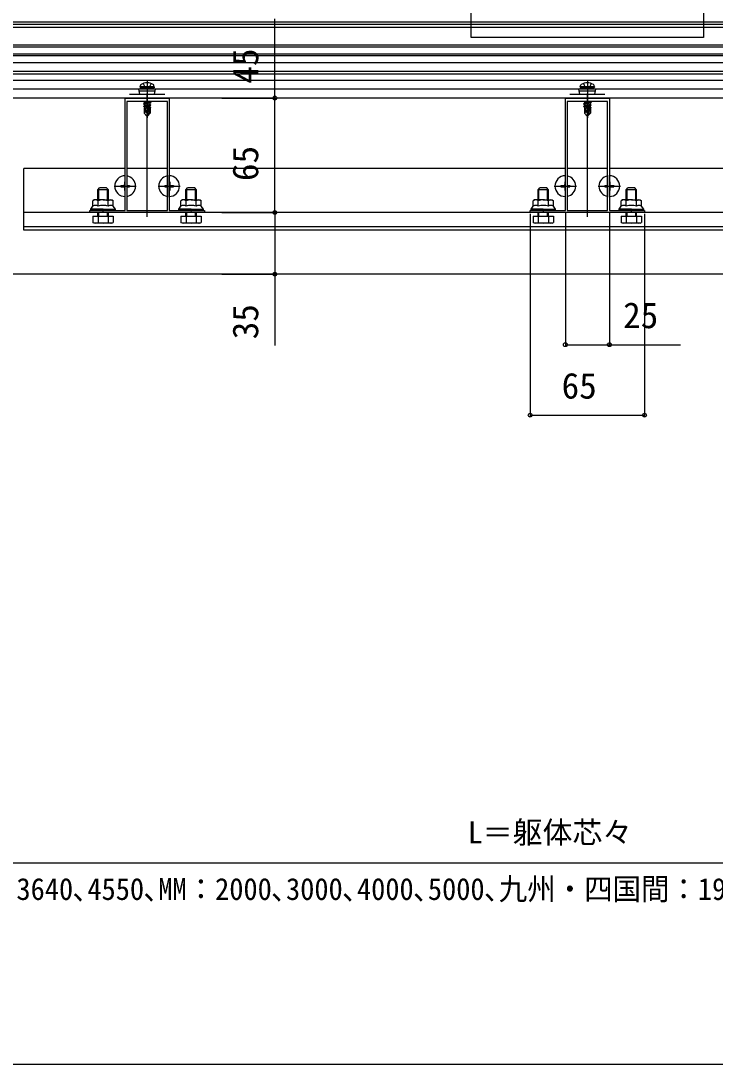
# Model space of a CAD drawing. Units: millimetres, scale not verified. Extents: x -875 to 875, y -1303 to 1296.
# Drawn here: x -436 to -42, y -1303 to -711 of the extents above; entities that cross this region are included whole.
import ezdxf
from ezdxf.enums import TextEntityAlignment as Align

# ---------------------------------------------------------------- set-up
doc = ezdxf.new("R2010")
doc.units = ezdxf.units.MM
doc.header["$LTSCALE"] = 8
for name, color, linetype in [('0-2_YKK_11', 7, 'Continuous'), ('0-4_YKK_12', 2, 'Continuous'), ('0-5_YKK_13', 4, 'Continuous'), ('0-6_YKK_D', 6, 'Continuous'), ('0-7_YKK_ZWAK', 7, 'Continuous')]:
    doc.layers.add(name, color=color, linetype=linetype)
doc.styles.add('ＭＳ ゴシック', font='')
doc.styles.get('ＭＳ ゴシック').set_extended_font_data('MS Gothic')

msp = doc.modelspace()

# ---------------------------------------------------------------- linework, layer by layer
at = {"layer": '0-2_YKK_11'}
for points in [[(-332.151, -819.864), (-397.151, -819.864), (-397.151, -818.664), (-390.109, -818.664), (-389.926, -818.784), (-389.376, -818.784), (-389.193, -818.664), (-377.151, -818.664), (-377.151, -754.864), (-365.109, -754.864), (-364.926, -754.984), (-364.376, -754.984), (-364.193, -754.864), (-352.151, -754.864), (-352.151, -818.664), (-340.109, -818.664), (-339.926, -818.784), (-339.376, -818.784), (-339.193, -818.664), (-332.151, -818.664)], [(-376.151, -756.864), (-376.151, -818.664), (-353.151, -818.664), (-353.151, -756.864)], [(-82.151, -819.864), (-147.151, -819.864), (-147.151, -818.664), (-140.109, -818.664), (-139.926, -818.784), (-139.376, -818.784), (-139.193, -818.664), (-127.151, -818.664), (-127.151, -754.864), (-115.109, -754.864), (-114.926, -754.984), (-114.376, -754.984), (-114.193, -754.864), (-102.151, -754.864), (-102.151, -818.664), (-90.109, -818.664), (-89.926, -818.784), (-89.376, -818.784), (-89.193, -818.664), (-82.151, -818.664)], [(-126.151, -756.864), (-126.151, -818.664), (-103.151, -818.664), (-103.151, -756.864)]]:
    msp.add_lwpolyline(points, close=True, dxfattribs=at)
at = {"layer": '0-4_YKK_12'}
for p, q in [((316.204, -711.864), (-545.506, -711.864)), ((315.993, -713.064), (-545.295, -713.064)), ((315.675, -714.864), (-544.977, -714.864)), ((330.349, -725.984), (-559.651, -725.984)), ((330.349, -730.864), (-559.651, -730.864)), ((330.349, -741.364), (-559.651, -741.364)), ((330.349, -754.864), (-559.651, -754.864)), ((-364.651, -822.364), (-364.651, -752.364)), ((-114.651, -822.364), (-114.651, -752.364)), ((-377.151, -794.864), (-434.651, -794.864)), ((-434.651, -829.864), (-434.651, -794.864)), ((-353.151, -794.864), (-376.151, -794.864)), ((-127.151, -794.864), (-352.151, -794.864)), ((-103.151, -794.864), (-126.151, -794.864)), ((122.849, -794.864), (-102.151, -794.864)), ((205.349, -819.864), (-434.651, -819.864)), ((205.349, -827.864), (-434.651, -827.864)), ((205.349, -829.864), (-434.651, -829.864))]:
    msp.add_line(p, q, dxfattribs=at)
msp.add_lwpolyline([(-180.635, -236.725), (-48.667, -236.725), (-48.667, -720.419), (-180.635, -720.419)], close=True, dxfattribs=at)
msp.add_lwpolyline([(347.849, -854.864), (268.825, -854.864), (-498.126, -854.864), (-577.151, -854.864)], dxfattribs=at)
at = {"layer": '0-5_YKK_13'}
for p, q in [((330.349, -724.864), (-559.651, -724.864)), ((330.349, -729.864), (-559.651, -729.864)), ((330.349, -734.864), (-559.651, -734.864)), ((330.349, -739.864), (-559.651, -739.864)), ((330.349, -744.864), (-559.651, -744.864)), ((-364.651, -745.164), (-364.651, -766.064)), ((-114.651, -745.164), (-114.651, -766.064)), ((330.349, -749.864), (-559.651, -749.864)), ((-367.151, -749.064), (-369.401, -749.883)), ((-359.901, -749.883), (-369.401, -749.883)), ((-368.873, -752.564), (-369.401, -749.883)), ((-360.096, -750.876), (-369.205, -750.876)), ((-368.651, -748.564), (-368.509, -747.762)), ((-360.651, -748.564), (-368.651, -748.564)), ((-368.651, -748.564), (-368.563, -749.064)), ((-360.739, -749.064), (-368.563, -749.064)), ((-362.151, -749.064), (-367.151, -749.064)), ((-362.151, -749.064), (-359.901, -749.883)), ((-360.651, -748.564), (-360.792, -747.762)), ((-360.651, -748.564), (-360.739, -749.064)), ((-360.429, -752.564), (-359.901, -749.883)), ((-117.151, -749.064), (-119.401, -749.883)), ((-109.901, -749.883), (-119.401, -749.883)), ((-118.873, -752.564), (-119.401, -749.883)), ((-110.096, -750.876), (-119.205, -750.876)), ((-118.651, -748.564), (-118.509, -747.762)), ((-110.651, -748.564), (-118.651, -748.564)), ((-118.651, -748.564), (-118.563, -749.064)), ((-110.739, -749.064), (-118.563, -749.064)), ((-112.151, -749.064), (-117.151, -749.064)), ((-112.151, -749.064), (-109.901, -749.883)), ((-110.651, -748.564), (-110.792, -747.762)), ((-110.651, -748.564), (-110.739, -749.064)), ((-110.429, -752.564), (-109.901, -749.883)), ((-374.651, -752.564), (-354.651, -752.564)), ((-368.873, -752.564), (-360.429, -752.564)), ((-366.751, -758.114), (-362.551, -757.414)), ((-362.551, -757.514), (-366.751, -758.214)), ((-366.751, -758.114), (-366.201, -757.796)), ((-366.664, -756.864), (-366.201, -757.132)), ((-365.017, -756.864), (-366.201, -757.132)), ((-363.101, -757.096), (-366.201, -757.796)), ((-366.201, -757.132), (-366.201, -757.796)), ((-363.101, -756.864), (-363.101, -757.096)), ((-362.551, -757.414), (-363.101, -757.096)), ((-363.101, -757.832), (-363.101, -758.496)), ((-362.551, -757.414), (-362.551, -757.514)), ((-124.651, -752.564), (-104.651, -752.564)), ((-118.873, -752.564), (-110.429, -752.564)), ((-116.751, -758.114), (-112.551, -757.414)), ((-112.551, -757.514), (-116.751, -758.214)), ((-116.751, -758.114), (-116.201, -757.796)), ((-116.664, -756.864), (-116.201, -757.132)), ((-115.017, -756.864), (-116.201, -757.132)), ((-113.101, -757.096), (-116.201, -757.796)), ((-116.201, -757.132), (-116.201, -757.796)), ((-113.101, -756.864), (-113.101, -757.096)), ((-112.551, -757.414), (-113.101, -757.096)), ((-113.101, -757.832), (-113.101, -758.496)), ((-112.551, -757.414), (-112.551, -757.514)), ((-366.751, -758.114), (-366.751, -758.214)), ((-366.751, -758.214), (-366.201, -758.532)), ((-366.751, -759.514), (-363.725, -759.01)), ((-363.753, -759.114), (-366.751, -759.614)), ((-366.751, -759.514), (-366.201, -759.196)), ((-366.751, -759.514), (-366.751, -759.614)), ((-366.751, -759.614), (-366.201, -759.932)), ((-366.351, -760.664), (-366.201, -760.596)), ((-366.351, -760.664), (-366.351, -763.514)), ((-364.075, -760.664), (-366.351, -760.664)), ((-365.393, -762.711), (-366.351, -763.514)), ((-364.801, -765.064), (-366.351, -763.514)), ((-363.101, -758.496), (-366.201, -759.196)), ((-366.201, -758.532), (-366.201, -759.196)), ((-363.811, -759.392), (-366.201, -759.932)), ((-366.201, -759.932), (-366.201, -760.596)), ((-363.955, -760.089), (-366.201, -760.596)), ((-364.016, -760.381), (-365.734, -760.664)), ((-364.651, -763.442), (-364.801, -765.064)), ((-363.741, -759.057), (-364.651, -763.442)), ((-364.651, -763.442), (-364.651, -765.064)), ((-363.319, -758.941), (-364.501, -764.64)), ((-363.251, -763.39), (-364.501, -764.64)), ((-364.501, -765.064), (-362.951, -763.514)), ((-364.071, -760.648), (-364.155, -760.664)), ((-363.319, -758.942), (-362.551, -758.814)), ((-362.551, -758.914), (-363.264, -759.033)), ((-363.101, -759.896), (-363.254, -759.931)), ((-363.251, -759.112), (-363.251, -763.39)), ((-362.651, -760.156), (-363.251, -760.255)), ((-362.651, -760.372), (-363.251, -760.488)), ((-362.951, -760.664), (-363.251, -760.664)), ((-363.251, -763.39), (-362.951, -763.514)), ((-362.551, -758.814), (-363.101, -758.496)), ((-363.101, -759.232), (-363.101, -759.896)), ((-362.651, -760.156), (-363.101, -759.896)), ((-362.651, -760.372), (-362.951, -760.545)), ((-362.951, -760.545), (-362.951, -763.514)), ((-362.651, -760.156), (-362.651, -760.372)), ((-362.551, -758.814), (-362.551, -758.914)), ((-116.751, -758.114), (-116.751, -758.214)), ((-116.751, -758.214), (-116.201, -758.532)), ((-116.751, -759.514), (-113.725, -759.01)), ((-113.753, -759.114), (-116.751, -759.614)), ((-116.751, -759.514), (-116.201, -759.196)), ((-116.751, -759.514), (-116.751, -759.614)), ((-116.751, -759.614), (-116.201, -759.932)), ((-116.351, -760.664), (-116.201, -760.596)), ((-116.351, -760.664), (-116.351, -763.514)), ((-114.075, -760.664), (-116.351, -760.664)), ((-115.393, -762.711), (-116.351, -763.514)), ((-114.801, -765.064), (-116.351, -763.514)), ((-113.101, -758.496), (-116.201, -759.196)), ((-116.201, -758.532), (-116.201, -759.196)), ((-113.811, -759.392), (-116.201, -759.932)), ((-116.201, -759.932), (-116.201, -760.596)), ((-113.955, -760.089), (-116.201, -760.596)), ((-114.016, -760.381), (-115.734, -760.664)), ((-114.651, -763.442), (-114.801, -765.064)), ((-113.741, -759.057), (-114.651, -763.442)), ((-114.651, -763.442), (-114.651, -765.064)), ((-113.319, -758.941), (-114.501, -764.64)), ((-113.251, -763.39), (-114.501, -764.64)), ((-114.501, -765.064), (-112.951, -763.514)), ((-114.071, -760.648), (-114.155, -760.664)), ((-113.319, -758.942), (-112.551, -758.814)), ((-112.551, -758.914), (-113.264, -759.033)), ((-113.101, -759.896), (-113.254, -759.931)), ((-113.251, -759.112), (-113.251, -763.39)), ((-112.651, -760.156), (-113.251, -760.255)), ((-112.651, -760.372), (-113.251, -760.488)), ((-112.951, -760.664), (-113.251, -760.664)), ((-113.251, -763.39), (-112.951, -763.514)), ((-112.551, -758.814), (-113.101, -758.496)), ((-113.101, -759.232), (-113.101, -759.896)), ((-112.651, -760.156), (-113.101, -759.896)), ((-112.651, -760.372), (-112.951, -760.545)), ((-112.951, -760.545), (-112.951, -763.514)), ((-112.651, -760.156), (-112.651, -760.372)), ((-112.551, -758.814), (-112.551, -758.914)), ((-364.801, -765.064), (-364.501, -765.064)), ((-364.501, -764.64), (-364.501, -765.064)), ((-114.801, -765.064), (-114.501, -765.064)), ((-114.501, -764.64), (-114.501, -765.064)), ((-377.151, -811.164), (-377.151, -798.564)), ((-352.151, -811.164), (-352.151, -798.564)), ((-127.151, -811.164), (-127.151, -798.564)), ((-102.151, -811.164), (-102.151, -798.564)), ((-383.451, -804.864), (-370.851, -804.864)), ((-379.651, -804.514), (-379.651, -805.214)), ((-379.651, -804.514), (-378.001, -804.514)), ((-379.651, -805.214), (-378.001, -805.214)), ((-377.501, -802.364), (-377.151, -802.364)), ((-377.501, -802.364), (-377.501, -804.014)), ((-376.151, -804.514), (-374.651, -804.514)), ((-376.151, -805.214), (-374.651, -805.214)), ((-374.651, -804.514), (-374.651, -805.214)), ((-358.451, -804.864), (-345.851, -804.864)), ((-354.651, -804.514), (-354.651, -805.214)), ((-354.651, -804.514), (-353.151, -804.514)), ((-354.651, -805.214), (-353.151, -805.214)), ((-352.151, -802.364), (-351.801, -802.364)), ((-351.801, -802.364), (-351.801, -804.014)), ((-351.301, -804.514), (-349.651, -804.514)), ((-351.301, -805.214), (-349.651, -805.214)), ((-349.651, -804.514), (-349.651, -805.214)), ((-133.451, -804.864), (-120.851, -804.864)), ((-129.651, -804.514), (-129.651, -805.214)), ((-129.651, -804.514), (-128.001, -804.514)), ((-129.651, -805.214), (-128.001, -805.214)), ((-127.501, -802.364), (-127.151, -802.364)), ((-127.501, -802.364), (-127.501, -804.014)), ((-126.151, -804.514), (-124.651, -804.514)), ((-126.151, -805.214), (-124.651, -805.214)), ((-124.651, -804.514), (-124.651, -805.214)), ((-108.451, -804.864), (-95.851, -804.864)), ((-104.651, -804.514), (-104.651, -805.214)), ((-104.651, -804.514), (-103.151, -804.514)), ((-104.651, -805.214), (-103.151, -805.214)), ((-102.151, -802.364), (-101.801, -802.364)), ((-101.801, -802.364), (-101.801, -804.014)), ((-101.301, -804.514), (-99.651, -804.514)), ((-101.301, -805.214), (-99.651, -805.214)), ((-99.651, -804.514), (-99.651, -805.214)), ((-386.651, -806.864), (-392.651, -806.864)), ((-392.111, -812.664), (-392.111, -806.324)), ((-387.191, -812.664), (-387.191, -806.324)), ((-377.501, -805.714), (-377.501, -807.364)), ((-377.501, -807.364), (-377.151, -807.364)), ((-352.151, -807.364), (-351.801, -807.364)), ((-351.801, -805.714), (-351.801, -807.364)), ((-336.651, -806.864), (-342.651, -806.864)), ((-342.111, -812.664), (-342.111, -806.324)), ((-337.191, -812.664), (-337.191, -806.324)), ((-136.651, -806.864), (-142.651, -806.864)), ((-142.111, -812.664), (-142.111, -806.324)), ((-137.191, -812.664), (-137.191, -806.324)), ((-127.501, -805.714), (-127.501, -807.364)), ((-127.501, -807.364), (-127.151, -807.364)), ((-102.151, -807.364), (-101.801, -807.364)), ((-101.801, -805.714), (-101.801, -807.364)), ((-86.651, -806.864), (-92.651, -806.864)), ((-92.111, -812.664), (-92.111, -806.324)), ((-87.191, -812.664), (-87.191, -806.324)), ((-394.651, -812.664), (-395.424, -813.111)), ((-395.424, -816.264), (-395.424, -813.111)), ((-389.651, -812.664), (-394.651, -812.664)), ((-392.538, -816.264), (-392.538, -813.111)), ((-389.651, -812.664), (-384.651, -812.664)), ((-386.764, -816.264), (-386.764, -813.111)), ((-384.651, -812.664), (-383.877, -813.111)), ((-383.877, -816.264), (-383.877, -813.111)), ((-344.651, -812.664), (-345.424, -813.111)), ((-345.424, -816.264), (-345.424, -813.111)), ((-339.651, -812.664), (-344.651, -812.664)), ((-342.538, -816.264), (-342.538, -813.111)), ((-339.651, -812.664), (-334.651, -812.664)), ((-336.764, -816.264), (-336.764, -813.111)), ((-334.651, -812.664), (-333.877, -813.111)), ((-333.877, -816.264), (-333.877, -813.111)), ((-144.651, -812.664), (-145.424, -813.111)), ((-145.424, -816.264), (-145.424, -813.111)), ((-139.651, -812.664), (-144.651, -812.664)), ((-142.538, -816.264), (-142.538, -813.111)), ((-139.651, -812.664), (-134.651, -812.664)), ((-136.764, -816.264), (-136.764, -813.111)), ((-134.651, -812.664), (-133.877, -813.111)), ((-133.877, -816.264), (-133.877, -813.111)), ((-94.651, -812.664), (-95.424, -813.111)), ((-95.424, -816.264), (-95.424, -813.111)), ((-89.651, -812.664), (-94.651, -812.664)), ((-92.538, -816.264), (-92.538, -813.111)), ((-89.651, -812.664), (-84.651, -812.664)), ((-86.764, -816.264), (-86.764, -813.111)), ((-84.651, -812.664), (-83.877, -813.111)), ((-83.877, -816.264), (-83.877, -813.111)), ((-396.651, -818.664), (-396.651, -817.864)), ((-389.651, -818.664), (-396.651, -818.664)), ((-395.424, -821.864), (-395.424, -825.418)), ((-392.651, -821.864), (-392.651, -819.864)), ((-392.538, -821.864), (-392.538, -825.418)), ((-392.111, -821.864), (-392.111, -819.864)), ((-389.651, -818.664), (-382.651, -818.664)), ((-387.191, -821.864), (-387.191, -819.864)), ((-386.764, -821.864), (-386.764, -825.418)), ((-386.651, -821.864), (-386.651, -819.864)), ((-382.651, -818.664), (-382.651, -817.864)), ((-346.651, -818.664), (-346.651, -817.864)), ((-339.651, -818.664), (-346.651, -818.664)), ((-345.424, -821.864), (-345.424, -825.418)), ((-342.651, -821.864), (-342.651, -819.864)), ((-342.538, -821.864), (-342.538, -825.418)), ((-342.111, -821.864), (-342.111, -819.864)), ((-339.651, -818.664), (-332.651, -818.664)), ((-337.191, -821.864), (-337.191, -819.864)), ((-336.764, -821.864), (-336.764, -825.418)), ((-336.651, -821.864), (-336.651, -819.864)), ((-332.651, -818.664), (-332.651, -817.864)), ((-146.651, -818.664), (-146.651, -817.864)), ((-139.651, -818.664), (-146.651, -818.664)), ((-145.424, -821.864), (-145.424, -825.418)), ((-142.651, -821.864), (-142.651, -819.864)), ((-142.538, -821.864), (-142.538, -825.418)), ((-142.111, -821.864), (-142.111, -819.864)), ((-139.651, -818.664), (-132.651, -818.664)), ((-137.191, -821.864), (-137.191, -819.864)), ((-136.764, -821.864), (-136.764, -825.418)), ((-136.651, -821.864), (-136.651, -819.864)), ((-132.651, -818.664), (-132.651, -817.864)), ((-96.651, -818.664), (-96.651, -817.864)), ((-89.651, -818.664), (-96.651, -818.664)), ((-95.424, -821.864), (-95.424, -825.418)), ((-92.651, -821.864), (-92.651, -819.864)), ((-92.538, -821.864), (-92.538, -825.418)), ((-92.111, -821.864), (-92.111, -819.864)), ((-89.651, -818.664), (-82.651, -818.664)), ((-87.191, -821.864), (-87.191, -819.864)), ((-86.764, -821.864), (-86.764, -825.418)), ((-86.651, -821.864), (-86.651, -819.864)), ((-82.651, -818.664), (-82.651, -817.864)), ((-394.651, -825.864), (-395.424, -825.418)), ((-384.651, -825.864), (-394.651, -825.864)), ((-384.651, -825.864), (-383.877, -825.418)), ((-344.651, -825.864), (-345.424, -825.418)), ((-334.651, -825.864), (-344.651, -825.864)), ((-334.651, -825.864), (-333.877, -825.418)), ((-144.651, -825.864), (-145.424, -825.418)), ((-134.651, -825.864), (-144.651, -825.864)), ((-134.651, -825.864), (-133.877, -825.418)), ((-94.651, -825.864), (-95.424, -825.418)), ((-84.651, -825.864), (-94.651, -825.864)), ((-84.651, -825.864), (-83.877, -825.418))]:
    msp.add_line(p, q, dxfattribs=at)
for points in [[(330.349, -724.864), (330.349, -754.864), (-559.651, -754.864)], [(-366.909, -746.569), (-365.796, -748.801), (-364.651, -749.41)], [(-362.393, -746.569), (-363.506, -748.801), (-364.651, -749.41)], [(-116.909, -746.569), (-115.796, -748.801), (-114.651, -749.41)], [(-112.393, -746.569), (-113.506, -748.801), (-114.651, -749.41)], [(-362.551, -757.514), (-363.101, -757.832), (-366.201, -758.532)], [(-112.551, -757.514), (-113.101, -757.832), (-116.201, -758.532)], [(-364.651, -763.442), (-365.393, -762.711), (-365.551, -760.664)], [(-362.551, -758.914), (-363.101, -759.232), (-363.251, -759.265)], [(-114.651, -763.442), (-115.393, -762.711), (-115.551, -760.664)], [(-112.551, -758.914), (-113.101, -759.232), (-113.251, -759.265)], [(-392.651, -812.664), (-392.651, -806.864), (-391.651, -805.864)], [(-386.651, -812.664), (-386.651, -806.864), (-387.651, -805.864), (-391.651, -805.864)], [(-342.651, -812.664), (-342.651, -806.864), (-341.651, -805.864)], [(-336.651, -812.664), (-336.651, -806.864), (-337.651, -805.864), (-341.651, -805.864)], [(-142.651, -812.664), (-142.651, -806.864), (-141.651, -805.864)], [(-136.651, -812.664), (-136.651, -806.864), (-137.651, -805.864), (-141.651, -805.864)], [(-92.651, -812.664), (-92.651, -806.864), (-91.651, -805.864)], [(-86.651, -812.664), (-86.651, -806.864), (-87.651, -805.864), (-91.651, -805.864)], [(-389.651, -817.864), (-396.651, -817.864), (-395.424, -816.264)], [(-389.651, -817.864), (-382.651, -817.864), (-383.877, -816.264)], [(-339.651, -817.864), (-346.651, -817.864), (-345.424, -816.264)], [(-339.651, -817.864), (-332.651, -817.864), (-333.877, -816.264)], [(-139.651, -817.864), (-146.651, -817.864), (-145.424, -816.264)], [(-139.651, -817.864), (-132.651, -817.864), (-133.877, -816.264)], [(-89.651, -817.864), (-96.651, -817.864), (-95.424, -816.264)], [(-89.651, -817.864), (-82.651, -817.864), (-83.877, -816.264)], [(-395.424, -821.864), (-383.877, -821.864), (-383.877, -825.418)], [(-345.424, -821.864), (-333.877, -821.864), (-333.877, -825.418)], [(-145.424, -821.864), (-133.877, -821.864), (-133.877, -825.418)], [(-95.424, -821.864), (-83.877, -821.864), (-83.877, -825.418)]]:
    msp.add_lwpolyline(points, dxfattribs=at)
for centre, radius, start, end in [((-367.623, -747.918), 0.9, 122.05588, 170), ((-364.651, -752.664), 6.5, 57.94412, 122.05588), ((-361.679, -747.918), 0.9, 10, 57.94412), ((-117.623, -747.918), 0.9, 122.05588, 170), ((-114.651, -752.664), 6.5, 57.94412, 122.05588), ((-111.679, -747.918), 0.9, 10, 57.94412), ((-363.499, -759.112), 0.248, 0, 167.19096), ((-113.499, -759.112), 0.248, 0, 167.19096), ((-377.151, -804.864), 5.9, 90, 270), ((-377.151, -804.864), 5.9, 279.75826, 80.24174), ((-352.151, -804.864), 5.9, 99.75826, 260.24174), ((-352.151, -804.864), 5.9, 270, 90), ((-127.151, -804.864), 5.9, 90, 270), ((-127.151, -804.864), 5.9, 279.75826, 80.24174), ((-102.151, -804.864), 5.9, 99.75826, 260.24174), ((-102.151, -804.864), 5.9, 270, 90), ((-378.001, -804.014), 0.5, 270, 0), ((-378.001, -805.714), 0.5, 0, 90), ((-351.301, -804.014), 0.5, 180, 270), ((-351.301, -805.714), 0.5, 90, 180), ((-128.001, -804.014), 0.5, 270, 0), ((-128.001, -805.714), 0.5, 0, 90), ((-101.301, -804.014), 0.5, 180, 270), ((-101.301, -805.714), 0.5, 90, 180), ((-393.981, -815.22), 2.556, 55.61575, 124.38425), ((-393.981, -818.373), 2.556, 55.61575, 124.38425), ((-389.651, -822.218), 9.553, 90, 107.58795), ((-389.651, -825.371), 9.553, 90, 107.58795), ((-389.651, -822.218), 9.553, 72.41205, 90), ((-389.651, -825.371), 9.553, 72.41205, 90), ((-385.321, -815.22), 2.556, 55.61575, 124.38425), ((-385.321, -818.373), 2.556, 55.61575, 124.38425), ((-343.981, -815.22), 2.556, 55.61575, 124.38425), ((-343.981, -818.373), 2.556, 55.61575, 124.38425), ((-339.651, -822.218), 9.553, 90, 107.58795), ((-339.651, -825.371), 9.553, 90, 107.58795), ((-339.651, -822.218), 9.553, 72.41205, 90), ((-339.651, -825.371), 9.553, 72.41205, 90), ((-335.321, -815.22), 2.556, 55.61575, 124.38425), ((-335.321, -818.373), 2.556, 55.61575, 124.38425), ((-143.981, -815.22), 2.556, 55.61575, 124.38425), ((-143.981, -818.373), 2.556, 55.61575, 124.38425), ((-139.651, -822.218), 9.553, 90, 107.58795), ((-139.651, -825.371), 9.553, 90, 107.58795), ((-139.651, -822.218), 9.553, 72.41205, 90), ((-139.651, -825.371), 9.553, 72.41205, 90), ((-135.321, -815.22), 2.556, 55.61575, 124.38425), ((-135.321, -818.373), 2.556, 55.61575, 124.38425), ((-93.981, -815.22), 2.556, 55.61575, 124.38425), ((-93.981, -818.373), 2.556, 55.61575, 124.38425), ((-89.651, -822.218), 9.553, 90, 107.58795), ((-89.651, -825.371), 9.553, 90, 107.58795), ((-89.651, -822.218), 9.553, 72.41205, 90), ((-89.651, -825.371), 9.553, 72.41205, 90), ((-85.321, -815.22), 2.556, 55.61575, 124.38425), ((-85.321, -818.373), 2.556, 55.61575, 124.38425), ((-393.981, -823.308), 2.556, 235.61575, 304.38425), ((-389.651, -816.311), 9.553, 252.41205, 287.58795), ((-385.321, -823.308), 2.556, 235.61575, 304.38425), ((-343.981, -823.308), 2.556, 235.61575, 304.38425), ((-339.651, -816.311), 9.553, 252.41205, 287.58795), ((-335.321, -823.308), 2.556, 235.61575, 304.38425), ((-143.981, -823.308), 2.556, 235.61575, 304.38425), ((-139.651, -816.311), 9.553, 252.41205, 287.58795), ((-135.321, -823.308), 2.556, 235.61575, 304.38425), ((-93.981, -823.308), 2.556, 235.61575, 304.38425), ((-89.651, -816.311), 9.553, 252.41205, 287.58795), ((-85.321, -823.308), 2.556, 235.61575, 304.38425)]:
    msp.add_arc(centre, radius, start, end, dxfattribs=at)
for centre, start_param, end_param in [((-395.151, -817.864), 3.1415927, 4.712389), ((-384.151, -817.864), 4.712389, 6.2831853), ((-345.151, -817.864), 3.1415927, 4.712389), ((-334.151, -817.864), 4.712389, 6.2831853), ((-145.151, -817.864), 3.1415927, 4.712389), ((-134.151, -817.864), 4.712389, 6.2831853), ((-95.151, -817.864), 3.1415927, 4.712389), ((-84.151, -817.864), 4.712389, 6.2831853)]:
    msp.add_ellipse(centre, major_axis=(1.5, 0), ratio=0.533333, start_param=start_param, end_param=end_param, dxfattribs=at)
at = {"layer": '0-6_YKK_D'}
for p, q in [((-292.151, -754.864), (-292.151, -709.864)), ((-322.151, -754.864), (-291.151, -754.864)), ((-322.151, -754.864), (-291.151, -754.864)), ((-292.151, -819.864), (-292.151, -754.864)), ((-322.151, -819.864), (-291.151, -819.864)), ((-322.151, -819.864), (-291.151, -819.864)), ((-147.151, -820.564), (-147.151, -935.864)), ((-127.151, -819.366), (-127.151, -895.864)), ((-102.151, -819.364), (-102.151, -895.864)), ((-82.151, -820.564), (-82.151, -935.864)), ((-322.151, -854.864), (-291.151, -854.864)), ((-147.151, -934.864), (-82.151, -934.864)), ((-597.151, -1188.864), (367.849, -1188.864))]:
    msp.add_line(p, q, dxfattribs=at)
for points in [[(-292.151, -819.864), (-292.151, -854.864), (-292.151, -895.3)], [(-127.151, -894.864), (-102.151, -894.864), (-61.715, -894.864)]]:
    msp.add_lwpolyline(points, dxfattribs=at)
for centre in [(-292.151, -754.864), (-292.151, -754.864), (-292.151, -819.864), (-292.151, -819.864), (-292.151, -854.864), (-127.151, -894.864), (-102.151, -894.864), (-147.151, -934.864), (-82.151, -934.864)]:
    msp.add_circle(centre, 1.075, dxfattribs=at)
at = {"layer": '0-7_YKK_ZWAK'}
msp.add_lwpolyline([(-875, -1303.2), (875, -1303.2), (875, 1246.8)], dxfattribs=at)

# ---------------------------------------------------------------- texts
at = {"layer": '0-6_YKK_D', "style": 'ＭＳ ゴシック'}
for s, p in [('45', (-297.151, -746.682)), ('65', (-297.151, -801.966)), ('35', (-297.151, -891.778))]:
    msp.add_text(s, height=14.66, rotation=90, dxfattribs=at).set_placement(p, align=Align.BOTTOM_LEFT)
for s, height, p in [('25', 14.66, (-94.328, -889.864)), ('65', 14.66, (-129.253, -929.864)), ('L＝躯体芯々', 12.46, (-182.554, -1181.643))]:
    msp.add_text(s, height=height, dxfattribs=at).set_placement(p, align=Align.BOTTOM_LEFT)
at = {"layer": '0-6_YKK_D', "style": 'ＭＳ ゴシック', "width": 0.95}
msp.add_text('（関東間：1820､2730､3640､4550､MM：2000､3000､4000､5000､九州・四国間：1910､2865､3820､4775）', height=12.46, dxfattribs=at).set_placement((-600.16, -1213.762), align=Align.BOTTOM_LEFT)

doc.saveas('drawing.dxf')
